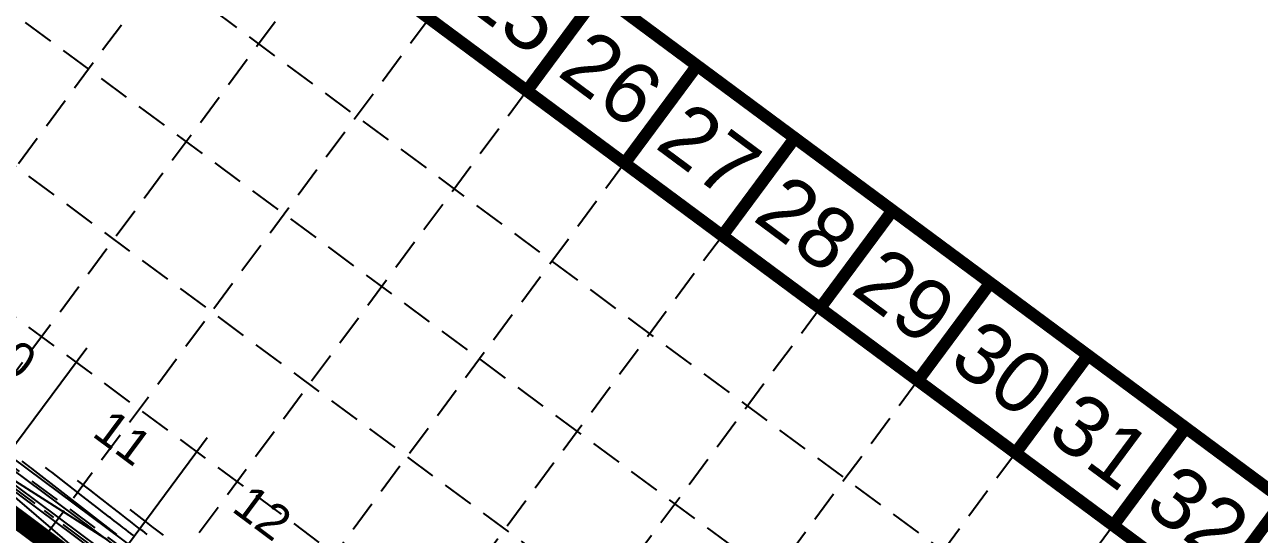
# Model space of a CAD drawing. Header units: feet. Extents: x 2260 to 6199, y 3666 to 7344.
# Drawn here: x 4353 to 4883, y 6298 to 6517 of the extents above; entities that cross this region are included whole.
import ezdxf
from ezdxf.enums import TextEntityAlignment as Align

# ---------------------------------------------------------------- set-up
doc = ezdxf.new("R2010")
doc.units = ezdxf.units.FT
doc.header["$LTSCALE"] = 40
doc.header["$MEASUREMENT"] = 0
doc.linetypes.add('CENTER2', pattern=[1.125, 0.75, -0.125, 0.125, -0.125])
doc.linetypes.add('HIDDEN', pattern=[0.375, 0.25, -0.125])
for name, color, linetype in [('BASE', 7, 'CONTINUOUS'), ('BOUNDARY-LINE', 1, 'CONTINUOUS'), ('CL-STORM', 4, 'CENTER2'), ('EOP-PROP', 4, 'CONTINUOUS'), ('EROSION BLANKETS', 84, 'CONTINUOUS'), ('GRID', 254, 'HIDDEN'), ('LOT-NOS', 4, 'CONTINUOUS'), ('lots-line', 4, 'CONTINUOUS'), ('PC', 43, 'CONTINUOUS'), ('STORM', 3, 'CONTINUOUS')]:
    doc.layers.add(name, color=color, linetype=linetype)
doc.styles.get("Standard").update_dxf_attribs({"font": 'ARIAL.TTF'})

msp = doc.modelspace()

# ---------------------------------------------------------------- linework, layer by layer
at = {"layer": 'BASE', "const_width": 5.22}
for points in [[(2264.05, 5660.88), (4950.44, 3669.48), (6195.06, 5348.47), (3508.68, 7339.87)], [(2337.14, 5671.74), (4939.58, 3742.57), (6121.97, 5337.61), (3519.54, 7266.78)]]:
    msp.add_lwpolyline(points, close=True, dxfattribs=at)
for points in [[(4568.91, 6488.89), (4600.02, 6530.86)], [(4610.88, 6457.77), (4642, 6499.75)], [(4652.86, 6426.65), (4683.97, 6468.63)], [(4694.83, 6395.54), (4725.95, 6437.51)], [(4736.81, 6364.42), (4767.92, 6406.4)], [(4778.78, 6333.31), (4809.9, 6375.28)], [(4820.76, 6302.19), (4851.87, 6344.17)], [(4862.73, 6271.08), (4893.85, 6313.05)]]:
    msp.add_lwpolyline(points, dxfattribs=at)
at = {"layer": 'BOUNDARY-LINE', "color": 7}
msp.add_line((4435.88, 6265.94), (3811.86, 6729.77), dxfattribs=at)
at = {"layer": 'CL-STORM', "color": 7}
msp.add_line((4429.91, 6257.91), (4328.45, 6333.33), dxfattribs=at)
at = {"layer": 'EOP-PROP', "color": 7}
for p, q in [((4433.49, 6262.73), (3817.9, 6720.3)), ((4426.33, 6253.1), (3810.74, 6710.66))]:
    msp.add_line(p, q, dxfattribs=at)
at = {"layer": 'EROSION BLANKETS', "const_width": 8}
msp.add_lwpolyline([(4602.61, 6185.54), (4594.7, 6185.77), (4581.32, 6188.16), (4548.13, 6193.66), (4524.08, 6198.81), (4500.36, 6207.34), (4479.13, 6216.28), (4450.8, 6231.64), (4430.94, 6244.43), (4165.96, 6441.59), (4022.75, 6547.63), (3801.04, 6712.75), (3796.89, 6714.47), (3794.32, 6715.02), (3793.53, 6715.06)], dxfattribs=at)
at = {"layer": 'GRID', "linetype": 'HIDDEN', "ltscale": 1.35}
for p, q in [((3489.87, 7223.52), (6092.3, 5294.35)), ((3458.75, 7181.54), (6061.18, 5252.37)), ((3427.64, 7139.57), (6030.07, 5210.4)), ((3395.08, 7098.88), (5997.51, 5169.71)), ((3363.96, 7056.9), (5966.39, 5127.73)), ((4442.98, 6582.23), (3353.8, 5112.93)), ((4484.96, 6551.12), (3395.77, 5081.82)), ((4526.93, 6520), (3437.75, 5050.7)), ((4568.91, 6488.89), (3479.72, 5019.59)), ((4610.88, 6457.77), (3521.7, 4988.47)), ((4652.86, 6426.65), (3563.67, 4957.35)), ((4694.83, 6395.54), (3605.65, 4926.24)), ((4736.81, 6364.42), (3647.62, 4895.12)), ((4778.78, 6333.31), (3689.59, 4864.01)), ((4820.76, 6302.19), (3731.57, 4832.89))]:
    msp.add_line(p, q, dxfattribs=at)
at = {"layer": 'lots-line', "color": 7}
for p, q in [((4423.94, 6249.89), (3799.93, 6713.72)), ((4345.97, 6332.76), (4379.93, 6378.44)), ((4397.74, 6294.29), (4431.66, 6339.92))]:
    msp.add_line(p, q, dxfattribs=at)
at = {"layer": 'PC', "color": 43, "flags": 128}
for points, elevation in [([(4392.76, 6298.36), (4356.31, 6326.6), (4356.12, 6326.75), (4355.66, 6327.11), (4355.29, 6327.39), (4355.09, 6327.54), (4354.36, 6328.11), (4353.98, 6328.4), (4353.23, 6328.98), (4352.18, 6329.8)], 550), ([(4399.97, 6297.83), (4398.97, 6298.6), (4398.85, 6298.7), (4397.86, 6299.47), (4396.75, 6300.32), (4396.27, 6300.69), (4395.42, 6301.36), (4394.31, 6302.21), (4392.66, 6303.49), (4391.71, 6304.23), (4389.96, 6305.58), (4389.7, 6305.78), (4387.25, 6307.69), (4384.53, 6309.8), (4378.26, 6314.65), (4364.84, 6325.05), (4364.06, 6325.65), (4362.14, 6327.14)], 549), ([(4349.21, 6321.18), (4388.73, 6296)], 550), ([(4405.82, 6298.36), (4403.89, 6299.85), (4403.64, 6300.04), (4401.73, 6301.53), (4399.58, 6303.19), (4398.66, 6303.9), (4397, 6305.19), (4394.86, 6306.85), (4391.66, 6309.33), (4389.82, 6310.75), (4386.43, 6313.38), (4385.93, 6313.77), (4381.17, 6317.45), (4375.9, 6321.54)], 548), ([(4381.57, 6286.37), (4346.06, 6316.96)], 550), ([(4412.85, 6297.97), (4411.67, 6298.88), (4408.8, 6301.1), (4408.44, 6301.39), (4405.6, 6303.59), (4402.42, 6306.05), (4401.05, 6307.11), (4398.58, 6309.02)], 547)]:
    msp.add_lwpolyline(points, dxfattribs=dict(at, elevation=elevation))
at = {"layer": 'STORM', "color": 7}
msp.add_line((4329.14, 6334.26), (4430.6, 6258.84), dxfattribs=at)
msp.add_lwpolyline([(4292.1, 6349.13, -0.100426), (4327.76, 6332.4), (4429.22, 6256.98, 0.118101), (4563.37, 6199.62, -0.340163), (4645.19, 6111.09, -0.340163)], format="xyb", dxfattribs=at)

# ---------------------------------------------------------------- texts
at = {"layer": 'BASE'}
for s, p in [('25', (4563.48, 6525.43)), ('26', (4605.45, 6494.32)), ('27', (4647.43, 6463.2)), ('28', (4689.4, 6432.08)), ('29', (4731.38, 6400.97)), ('30', (4773.35, 6369.85)), ('31', (4815.33, 6338.74)), ('32', (4857.3, 6307.62))]:
    msp.add_text(s, height=26.125, rotation=323.4506, dxfattribs=at).set_placement(p, align=Align.MIDDLE_CENTER)
at = {"layer": 'LOT-NOS', "color": 7}
for s, p in [('10', (4345.91, 6376.89)), ('11', (4395.46, 6340.01)), ('12', (4455.41, 6307.75))]:
    msp.add_text(s, height=15, rotation=323.3354, dxfattribs=at).set_placement(p, align=Align.MIDDLE_CENTER)

doc.saveas('drawing.dxf')
